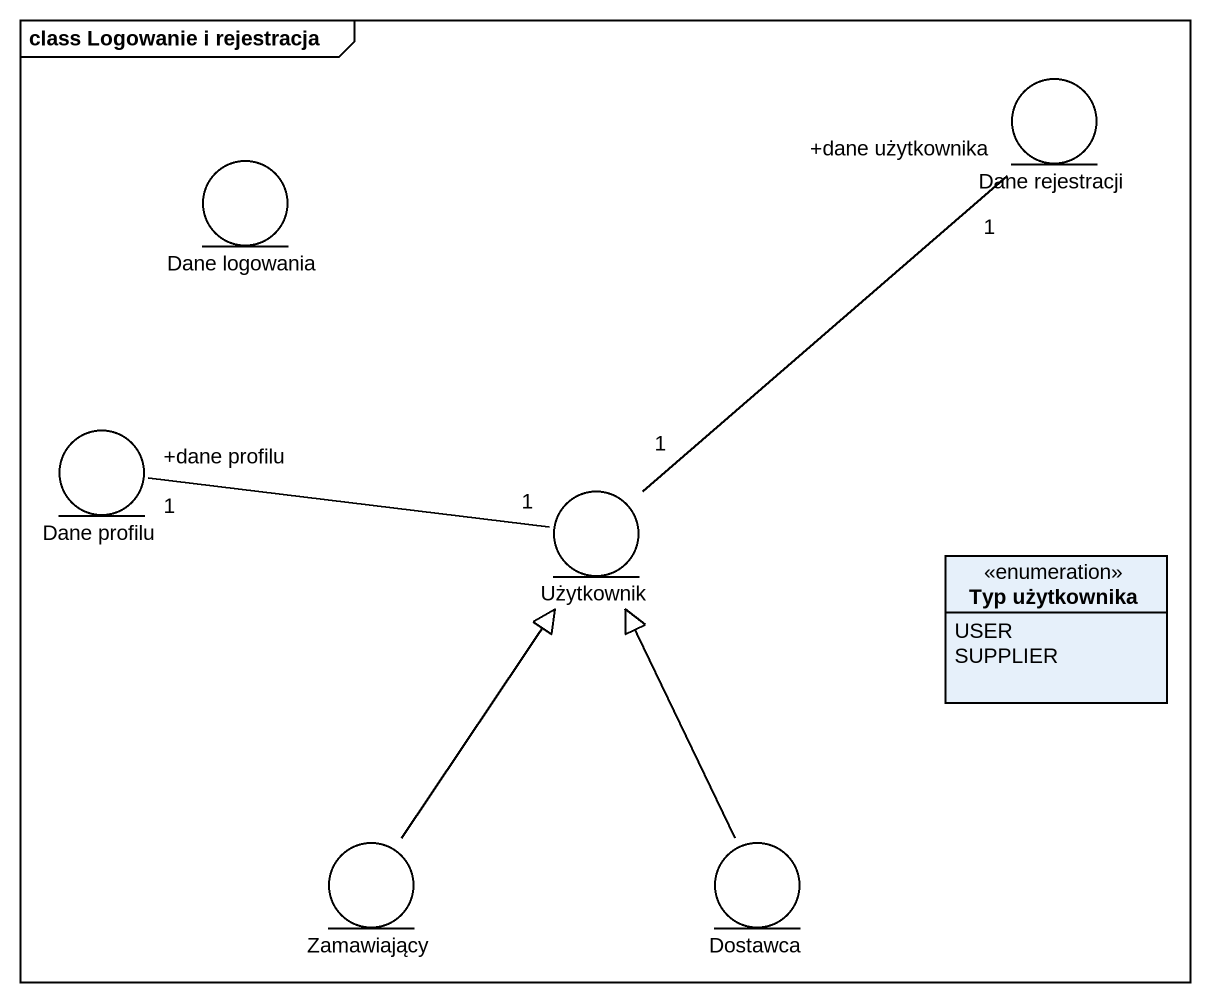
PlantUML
@startuml
mainframe class Logowanie i rejestracja
allowmixing
hide circle
hide empty members
entity "Dane rejestracji" as Dane_rejestracji
entity "Dane logowania" as Dane_logowania
entity "Dane profilu" as Dane_profilu
entity Użytkownik
enum "Typ użytkownika" as Typ_użytkownika {
  USER
  SUPPLIER
}
entity Zamawiający
entity Dostawca
Dane_rejestracji "+dane użytkownika\n1" -- "1" Użytkownik
Dane_profilu "+dane profilu\n1" -right- "1" Użytkownik
Zamawiający -up-|> Użytkownik
Dostawca -up-|> Użytkownik
@enduml
